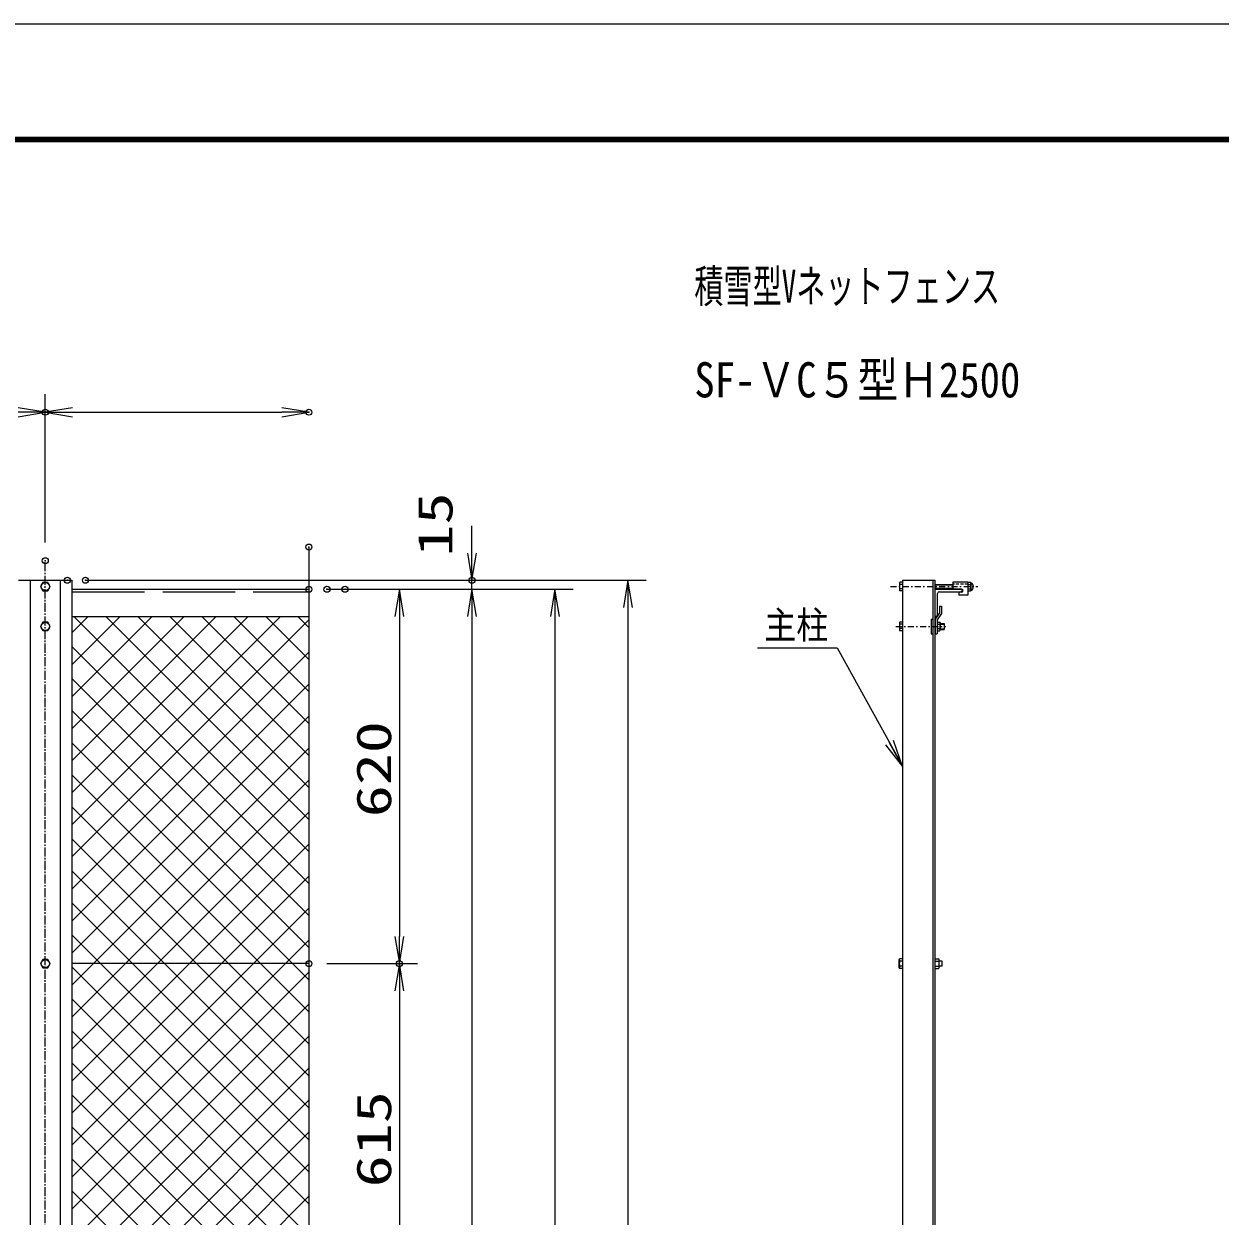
# Model space of a CAD drawing. Units: millimetres, scale not verified. Extents: x -4455 to 4455, y -3150 to 3150.
# Drawn here: x -1579 to 402, y 1175 to 3150 of the extents above; entities that cross this region are included whole.
import ezdxf
from ezdxf.enums import TextEntityAlignment as Align

# ---------------------------------------------------------------- set-up
doc = ezdxf.new("R2010")
doc.units = ezdxf.units.MM
doc.header["$LTSCALE"] = 20
doc.header["$PDMODE"] = 32
doc.header["$PDSIZE"] = 10
for name, pattern in [('DASHED', [7.5, 6, -1.5]), ('USER1', [1.125, 0.75, -0.125, 0.125, -0.125]), ('USER2', [1.01, 0.5, -0.25, 0.01, -0.25]), ('USER3', [0.375, 0.25, -0.125])]:
    doc.linetypes.add(name, pattern=pattern)
for name, color, linetype, lineweight in [('0-0_1', 7, 'Continuous', 25), ('0-1_2', 7, 'Continuous', 25), ('0-2_0', 4, 'Continuous', 25), ('0-6_EXTCNT-L', 1, 'Continuous', 25), ('0-7_WAKU', 7, 'Continuous', 25)]:
    doc.layers.add(name, color=color, linetype=linetype, lineweight=lineweight)
doc.layers.add('0-3_10', color=4, linetype='Continuous')
doc.layers.add('0-5_DEFPOINTS', color=7, linetype='Continuous')
doc.styles.add('ＭＳ ゴシック', font='')
doc.styles.get('ＭＳ ゴシック').set_extended_font_data('MS Gothic')

# ---------------------------------------------------------------- blocks, each defined once
blk = doc.blocks.new('DARROWS')
at = {"layer": '0-2_0', "color": 2}
blk.add_line((0, 0), (-19.982, 0), dxfattribs=at)
blk.add_lwpolyline([(-20, -3.333), (0, 0), (-20, 3.333)], dxfattribs=at)
blk = doc.blocks.new('X39')
at = {"layer": '0-2_0'}
for p, q in [((63878.6, 94637.7), (70774.3, 101533.4)), ((63878.6, 95698.4), (69713.6, 101533.4)), ((63878.6, 96759), (68652.9, 101533.4)), ((63878.6, 97819.7), (67592.3, 101533.4)), ((63878.6, 98880.4), (66531.6, 101533.4)), ((63878.6, 99941), (65470.9, 101533.4)), ((63878.6, 101001.7), (64410.3, 101533.4)), ((71718.6, 93744.4), (63929.6, 101533.4)), ((71718.6, 94805.1), (64990.3, 101533.4)), ((71718.6, 95865.7), (66050.9, 101533.4)), ((71718.6, 96926.4), (67111.6, 101533.4)), ((71718.6, 97987), (68172.2, 101533.4)), ((71718.6, 99047.7), (69232.9, 101533.4)), ((71718.6, 100108.4), (70293.6, 101533.4)), ((71718.6, 101169), (71354.2, 101533.4)), ((63878.6, 93577.1), (71718.6, 101417.1)), ((71718.6, 92683.7), (63878.6, 100523.8)), ((63878.6, 92516.4), (71718.6, 100356.4)), ((71718.6, 91623.1), (63878.6, 99463.1)), ((63878.6, 91455.7), (71718.6, 99295.8)), ((71718.6, 90562.4), (63878.6, 98402.4)), ((63878.6, 90395.1), (71718.6, 98235.1)), ((71718.6, 89501.8), (63878.6, 97341.8)), ((63878.6, 89334.4), (71718.6, 97174.4)), ((71718.6, 88441.1), (63878.6, 96281.1)), ((63878.6, 88273.8), (71718.6, 96113.8)), ((71718.6, 87380.4), (63878.6, 95220.5)), ((63878.6, 87213.1), (71718.6, 95053.1)), ((71718.6, 86319.8), (63878.6, 94159.8)), ((63878.6, 86152.4), (71718.6, 93992.5)), ((71718.6, 85259.1), (63878.6, 93099.1)), ((63878.6, 85091.8), (71718.6, 92931.8)), ((71718.6, 84198.5), (63878.6, 92038.5)), ((63878.6, 84031.1), (71718.6, 91871.1)), ((71718.6, 83137.8), (63878.6, 90977.8)), ((63878.6, 82970.5), (71718.6, 90810.5)), ((71718.6, 82077.1), (63878.6, 89917.2)), ((63878.6, 81909.8), (71718.6, 89749.8)), ((71718.6, 81016.5), (63878.6, 88856.5)), ((63878.6, 80849.1), (71718.6, 88689.2)), ((71718.6, 79955.8), (63878.6, 87795.8)), ((63878.6, 79788.5), (71718.6, 87628.5)), ((71718.6, 78895.2), (63878.6, 86735.2)), ((63878.6, 78727.8), (71718.6, 86567.8)), ((71718.6, 77834.5), (63878.6, 85674.5)), ((63878.6, 77667.2), (71718.6, 85507.2)), ((71718.6, 76773.8), (63878.6, 84613.8)), ((63878.6, 76606.5), (71718.6, 84446.5)), ((71718.6, 75713.2), (63878.6, 83553.2)), ((63878.6, 75545.8), (71718.6, 83385.9)), ((71718.6, 74652.5), (63878.6, 82492.5)), ((63878.6, 74485.2), (71718.6, 82325.2))]:
    blk.add_line(p, q, dxfattribs=at)

msp = doc.modelspace()

# ---------------------------------------------------------------- linework, layer by layer
at = {"layer": '0-0_1', "color": 4}
for p, q in [((-1107.28, 2283.54), (-1107.28, 2198.9)), ((-1107.28, 2198.9), (-1107.28, 43.84)), ((-61.7, 2155.88), (-55.1, 2155.88)), ((-61.7, 2148.2), (-55.1, 2148.2))]:
    msp.add_line(p, q, dxfattribs=at)
at = {"layer": '0-0_1', "color": 4, "linetype": 'USER1'}
msp.add_line((-1543.78, -591.46), (-1543.78, 2260.85), dxfattribs=at)
at = {"layer": '0-0_1'}
for p, q in [((-1568.78, 2228.54), (-1568.78, -591.46)), ((-1518.78, -591.46), (-1518.78, 2228.54)), ((-1499.28, -591.46), (-1499.28, 2228.54)), ((-123.88, 2228.54), (-123.88, -591.46)), ((-73.38, -591.46), (-73.38, 2228.54)), ((-69.88, -591.46), (-69.88, 2228.54)), ((-1499.28, 2213.54), (-1107.28, 2213.54)), ((-62.99, 2185.54), (-59.79, 2185.54)), ((-62.99, 2185.54), (-62.99, 2174.54)), ((-59.79, 2185.54), (-59.79, 2173.57)), ((-1499.28, 2168.54), (-1107.28, 2168.54)), ((-76.79, 2164.04), (-76.79, 2140.04)), ((-76.79, 2164.04), (-73.49, 2164.04)), ((-62.99, 2174.54), (-69.99, 2164.04)), ((-69.99, 2164.04), (-69.99, 2140.04)), ((-59.79, 2173.57), (-66.79, 2163.07)), ((-66.79, 2163.07), (-66.79, 2140.04)), ((-76.79, 2140.04), (-73.49, 2140.04)), ((-69.99, 2140.04), (-66.79, 2140.04)), ((-61.7, 2156.84), (-55.1, 2156.84)), ((-61.7, 2147.24), (-55.1, 2147.24)), ((-55.1, 2156.84), (-55.1, 2147.24)), ((-1107.28, 1593.54), (-1499.28, 1593.54))]:
    msp.add_line(p, q, dxfattribs=at)
at = {"layer": '0-0_1', "linetype": 'DASHED'}
msp.add_line((-1499.28, 2209.54), (-1107.28, 2209.54), dxfattribs=at)
at = {"layer": '0-0_1', "color": 4, "linetype": 'USER2'}
for p, q in [((-143.99, 2218.04), (0.77, 2218.04)), ((-135.32, 2152.04), (-52.25, 2152.04))]:
    msp.add_line(p, q, dxfattribs=at)
at = {"layer": '0-0_1'}
msp.add_arc((-13.45, 2217.92), 6.88, 294.0287, 66.50071, dxfattribs=at)
at = {"layer": '0-1_2'}
for p, q in [((-129.07, 2224.34), (-128.51, 2225.31)), ((-129.07, 2224.34), (-129.07, 2211.76)), ((-123.99, 2225.31), (-128.51, 2225.31)), ((-123.99, 2221.68), (-128.51, 2221.68)), ((-123.99, 2225.31), (-123.99, 2210.79)), ((-69.99, 2221.69), (-40.77, 2221.69)), ((-15.77, 2225.27), (-11.27, 2225.27)), ((-15.77, 2225.27), (-15.77, 2210.8)), ((-15.77, 2221.65), (-15.77, 2214.42)), ((-15.77, 2221.65), (-11.22, 2221.65)), ((-10.71, 2224.3), (-11.27, 2225.27)), ((-10.71, 2224.3), (-10.71, 2211.77)), ((-129.07, 2211.76), (-128.51, 2210.79)), ((-123.99, 2214.42), (-128.51, 2214.42)), ((-123.99, 2210.79), (-128.51, 2210.79)), ((-69.99, 2214.46), (-40.77, 2214.46)), ((-15.77, 2214.42), (-11.27, 2214.42)), ((-15.77, 2210.8), (-11.27, 2210.8)), ((-10.71, 2211.77), (-11.27, 2210.8)), ((-1539.78, 2158.96), (-1547.78, 2158.96)), ((-1547.78, 2145.11), (-1539.78, 2145.11)), ((-1535.78, 2152.04), (-1539.78, 2158.96)), ((-1539.78, 2145.11), (-1535.78, 2152.04)), ((-129.07, 2158.34), (-128.51, 2159.31)), ((-129.07, 2158.34), (-129.07, 2145.76)), ((-129.07, 2145.76), (-128.51, 2144.79)), ((-123.99, 2159.31), (-128.51, 2159.31)), ((-123.99, 2155.68), (-128.51, 2155.68)), ((-123.99, 2148.42), (-128.51, 2148.42)), ((-66.79, 2159.3), (-66.79, 2144.77)), ((-66.79, 2159.3), (-62.27, 2159.3)), ((-66.79, 2155.67), (-62.27, 2155.67)), ((-66.79, 2148.4), (-62.27, 2148.4)), ((-66.79, 2144.77), (-62.27, 2144.77)), ((-61.7, 2158.33), (-62.27, 2159.3)), ((-61.7, 2145.75), (-62.27, 2144.77)), ((-61.7, 2158.33), (-61.7, 2145.75)), ((-1547.78, 1600.47), (-1551.78, 1593.54)), ((-1551.78, 1593.54), (-1547.78, 1586.61)), ((-1539.78, 1600.47), (-1547.78, 1600.47)), ((-1547.78, 1586.61), (-1539.78, 1586.61)), ((-1535.78, 1593.54), (-1539.78, 1600.47)), ((-1539.78, 1586.61), (-1535.78, 1593.54)), ((-129.48, 1600.47), (-128.86, 1601.54)), ((-129.48, 1586.61), (-129.48, 1600.47)), ((-129.48, 1586.61), (-128.86, 1585.54)), ((-123.88, 1601.54), (-128.86, 1601.54)), ((-123.88, 1597.54), (-128.86, 1597.54)), ((-123.88, 1589.54), (-128.86, 1589.54)), ((-123.88, 1585.54), (-128.86, 1585.54)), ((-69.88, 1601.54), (-64.1, 1601.54)), ((-69.88, 1597.54), (-64.1, 1597.54)), ((-69.88, 1589.54), (-64.1, 1589.54)), ((-69.88, 1585.54), (-64.1, 1585.54)), ((-63.48, 1600.47), (-64.1, 1601.54)), ((-63.48, 1586.61), (-64.1, 1585.54)), ((-63.48, 1586.61), (-63.48, 1600.47)), ((-58.41, 1597.54), (-63.48, 1597.54)), ((-58.41, 1589.54), (-63.48, 1589.54)), ((-58.41, 1589.54), (-58.41, 1597.54))]:
    msp.add_line(p, q, dxfattribs=at)
at = {"layer": '0-1_2', "color": 4}
for p, q in [((-69.99, 2220.97), (-40.77, 2220.97)), ((-69.99, 2215.18), (-40.77, 2215.19))]:
    msp.add_line(p, q, dxfattribs=at)
at = {"layer": '0-1_2'}
msp.add_lwpolyline([(-1535.78, 2218.04), (-1539.78, 2224.96), (-1547.78, 2224.96), (-1551.78, 2218.04), (-1547.78, 2211.11), (-1539.78, 2211.11)], close=True, dxfattribs=at)
for points in [[(-1547.78, 2158.96), (-1551.78, 2152.04), (-1547.78, 2145.11)], [(-123.99, 2159.31), (-123.99, 2144.79), (-128.51, 2144.79)]]:
    msp.add_lwpolyline(points, dxfattribs=at)
for centre in [(-1543.78, 2218.04), (-1543.78, 2152.04), (-1543.78, 1593.54)]:
    msp.add_circle(centre, 6.93, dxfattribs=at)
for centre, radius, start, end in [((-117.1, 2218.05), 11.98, 162.34599, 197.64446), ((-122.51, 2224.34), 6.57, 180.00005, 203.88695), ((-23.76, 2218.15), 13.02, 343.38898, 15.69304), ((-17.25, 2224.3), 6.57, 336.37143, 0.00012), ((-122.51, 2211.76), 6.57, 156.11459, 180.00005), ((-17.25, 2211.77), 6.54, 0.00012, 23.96517), ((-117.1, 2152.05), 11.98, 162.34599, 197.64446), ((-122.51, 2145.76), 6.57, 156.11459, 180.00005), ((-122.51, 2158.34), 6.57, 180.00005, 203.88695), ((-68.27, 2158.33), 6.57, 336.11305, 359.99995), ((-73.68, 2152.04), 11.98, 342.35554, 17.65401), ((-68.27, 2145.75), 6.57, 359.99995, 23.88541), ((-122.25, 1600.47), 7.23, 179.99992, 203.88486), ((-116.29, 1593.54), 13.19, 162.35463, 197.65355), ((-122.25, 1586.61), 7.23, 156.1122, 179.99992), ((-70.71, 1600.47), 7.23, 336.12625, 0), ((-76.73, 1593.54), 13.25, 342.41266, 17.55417), ((-70.71, 1586.61), 7.23, 0, 23.88957)]:
    msp.add_arc(centre, radius, start, end, dxfattribs=at)
at = {"layer": '0-2_0', "color": 1}
for p, q in [((-1543.78, 2290.85), (-1543.78, 2536.87)), ((-1477.28, 2228.54), (-807.21, 2228.54)), ((-1047.28, 2213.54), (-807.21, 2213.54)), ((-1017.28, 2213.54), (-807.21, 2213.54))]:
    msp.add_line(p, q, dxfattribs=at)
at = {"layer": '0-2_0', "color": 2}
for p, q in [((-837.21, 2273.54), (-837.21, 2318.54)), ((-837.21, 2213.54), (-837.21, 2228.54)), ((-837.21, 2168.54), (-837.21, -211.46)), ((-837.21, 2168.54), (-837.21, 2123.54))]:
    msp.add_line(p, q, dxfattribs=at)
at = {"layer": '0-2_0', "color": 7}
for p, q in [((-1588.28, 2228.54), (-1499.28, 2228.54)), ((-123.88, 2228.54), (-69.88, 2228.54)), ((-40.77, 2225.34), (-40.77, 2213.94)), ((-15.77, 2225.34), (-40.77, 2225.34)), ((-15.77, 2225.34), (-15.77, 2203.74)), ((-69.99, 2213.54), (-24.99, 2213.54)), ((-69.99, 2163.24), (-69.99, 2208.24)), ((-65.99, 2171.54), (-65.99, 2206.54)), ((-62.99, 2209.54), (-27.99, 2209.54)), ((-26.37, 2213.94), (-40.77, 2213.94)), ((-15.77, 2203.74), (-30.77, 2203.74)), ((-24.99, 2213.54), (-24.99, 2212.54)), ((-68.99, 2168.54), (-69.99, 2168.54))]:
    msp.add_line(p, q, dxfattribs=at)
at = {"layer": '0-2_0', "color": 7, "linetype": 'USER3'}
msp.add_line((-15.77, 2222.14), (-40.77, 2222.14), dxfattribs=at)
at = {"layer": '0-2_0', "color": 7}
msp.add_lwpolyline([(-26.37, 2208.74), (-30.77, 2208.74), (-30.77, 2203.74)], dxfattribs=at)
for centre, radius, start, end in [((-62.99, 2206.54), 3, 90, 180), ((-27.99, 2212.54), 3, 270, 360), ((-26.37, 2211.34), 2.6, 270, 90), ((-68.99, 2171.54), 3, 270, 0)]:
    msp.add_arc(centre, radius, start, end, dxfattribs=at)
at = {"layer": '0-5_DEFPOINTS'}
for p in [(-1543.78, 2506.87), (-1107.28, 2506.87), (-1107.28, 2283.54), (-1543.78, 2260.85), (-1507.28, 2228.54), (-1477.28, 2228.54), (-837.21, 2228.54), (-1107.28, 2213.54), (-1077.28, 2213.54), (-1047.28, 2213.54), (-1107.28, 1593.54), (-957.28, 1593.54)]:
    msp.add_point(p, dxfattribs=at)
at = {"layer": '0-6_EXTCNT-L'}
for p, q in [((-1543.78, 2290.85), (-1543.78, 2536.87)), ((-1447.28, 2228.54), (-548.8, 2228.54)), ((-1077.28, 2213.54), (-927.28, 2213.54)), ((-1017.28, 2213.54), (-669.66, 2213.54)), ((-1077.28, 1593.54), (-927.28, 1593.54)), ((-1077.28, 1593.54), (-927.28, 1593.54))]:
    msp.add_line(p, q, dxfattribs=at)
at = {"layer": '0-6_EXTCNT-L', "color": 2}
for p, q in [((-1498.78, 2506.87), (-1152.28, 2506.87)), ((-578.8, 2183.54), (-578.8, -546.46)), ((-957.28, 2168.54), (-957.28, 1638.54)), ((-699.66, 2168.54), (-699.66, -241.46)), ((-957.28, 1548.54), (-957.28, 1023.54))]:
    msp.add_line(p, q, dxfattribs=at)
at = {"layer": '0-6_EXTCNT-L', "color": 4}
msp.add_lwpolyline([(-364.4, 2116.43), (-232.2, 2116.43), (-125.33, 1922.73)], dxfattribs=at)
at = {"layer": '0-7_WAKU', "color": 3}
msp.add_lwpolyline([(-4455, 3150), (4455, 3150), (4455, -3150), (-4455, -3150)], close=True, dxfattribs=at)
at = {"layer": '0-7_WAKU'}
for points in [[(-4155, 2962.5), (4155, 2962.5), (4155, -2962.5), (-4155, -2962.5)], [(-4153.13, 2960.62), (4153.12, 2960.62), (4153.12, -2960.63), (-4153.13, -2960.63)], [(-4151.25, 2958.75), (4151.25, 2958.75), (4151.25, -2958.75), (-4151.25, -2958.75)], [(-4149.38, 2956.87), (4149.37, 2956.87), (4149.37, -2956.88), (-4149.38, -2956.88)], [(-4147.5, 2955), (4147.5, 2955), (4147.5, -2955), (-4147.5, -2955)]]:
    msp.add_lwpolyline(points, close=True, dxfattribs=at)

# ---------------------------------------------------------------- block references
at = {"layer": '0-2_0', "xscale": 2.25, "yscale": 2.25}
msp.add_blockref('DARROWS', (-1543.78, 2506.87), dxfattribs=at)
for p, rotation in [((-837.21, 2228.54), 270), ((-837.21, 2213.54), 90), ((-837.21, 2213.54), 90)]:
    msp.add_blockref('DARROWS', p, dxfattribs=dict(at, rotation=rotation))
at = {"layer": '0-6_EXTCNT-L', "xscale": 2.25, "yscale": 2.25}
for p, rotation in [((-1543.78, 2506.87), 180), ((-578.8, 2228.54), 90), ((-957.28, 2213.54), 90), ((-699.66, 2213.54), 90), ((-123.88, 1920.11), 298.88597), ((-957.28, 1593.54), 270), ((-957.28, 1593.54), 90)]:
    msp.add_blockref('DARROWS', p, dxfattribs=dict(at, rotation=rotation))
at = {"layer": '0-6_EXTCNT-L'}
for name, p, xscale, yscale in [('DARROWS', (-1107.28, 2506.87), 2.25, 2.25), ('X39', (-4693.21, -2908.13), 0.05, 0.05)]:
    msp.add_blockref(name, p, dxfattribs=dict(at, xscale=xscale, yscale=yscale))

# ---------------------------------------------------------------- texts
at = {"layer": '0-0_1', "color": 4, "style": 'ＭＳ ゴシック', "width": 0.85}
msp.add_text('主柱', height=45.59, dxfattribs=at).set_placement((-352.96, 2117.9), align=Align.BOTTOM_LEFT)
at = {"layer": '0-2_0', "color": 3, "style": 'ＭＳ ゴシック', "width": 1.35}
msp.add_text('15', height=57.77, rotation=90, dxfattribs=at).set_placement((-852.1, 2267.87), align=Align.BOTTOM_LEFT)
at = {"layer": '0-3_10', "style": 'ＭＳ ゴシック'}
for s, height, width, p in [('積雪型Vネットフェンス', 54.4, 0.65, (-468.84, 2672.16)), ('SF-ＶC５型Ｈ2500', 58.28, 0.85, (-468.84, 2513.91))]:
    msp.add_text(s, height=height, dxfattribs=dict(at, width=width)).set_placement(p, align=Align.BOTTOM_LEFT)
at = {"layer": '0-6_EXTCNT-L', "color": 3, "style": 'ＭＳ ゴシック', "width": 1.35}
for s, p in [('620', (-953.67, 1836.04)), ('615', (-953.67, 1223.04))]:
    msp.add_text(s, height=57.77, rotation=90, dxfattribs=at).set_placement(p, align=Align.BOTTOM_LEFT)

doc.saveas('drawing.dxf')
